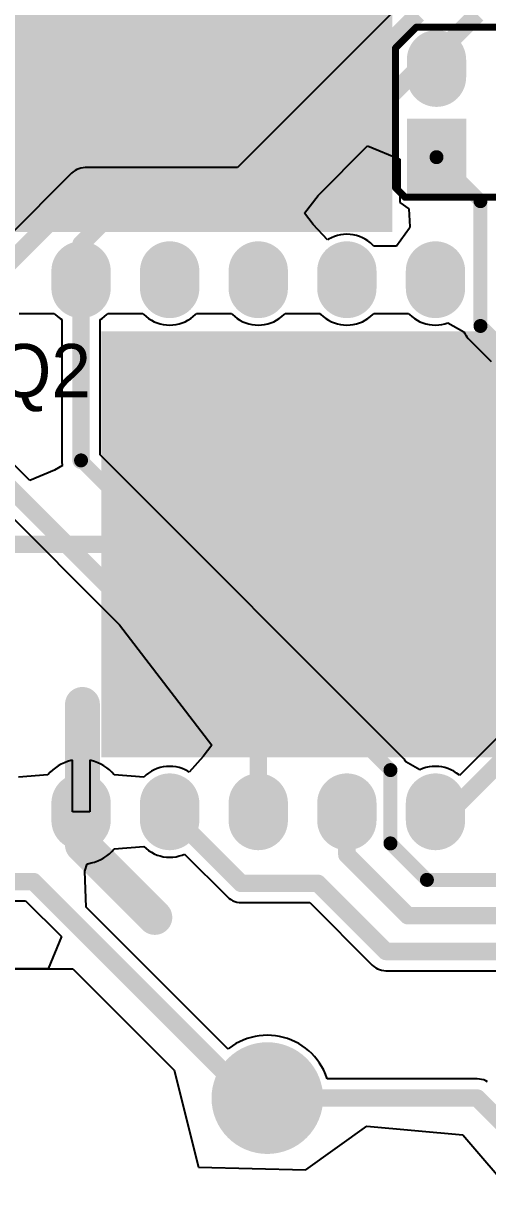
# Model space of a CAD drawing. Header units: millimetres. Extents: x 40 to 140, y 50 to 127.
# Drawn here: x 61.41 to 74.71, y 66.9 to 100.58 of the extents above; entities that cross this region are included whole.
import ezdxf

# ---------------------------------------------------------------- set-up
doc = ezdxf.new("R2010")
doc.units = ezdxf.units.MM
for name, color, linetype in [('BottomLayer', 5, 'Continuous'), ('BottomSolder', 6, 'Continuous'), ('TopLayer', 1, 'Continuous'), ('TopOverlay', 2, 'Continuous'), ('TopPaste', 8, 'Continuous'), ('TopSolder', 216, 'Continuous')]:
    doc.layers.add(name, color=color, linetype=linetype)

msp = doc.modelspace()

# ---------------------------------------------------------------- linework, layer by layer
at = {"layer": 'BottomLayer'}
for p, q in [((72.322, 101.23), (71.56, 100.468)), ((71.531, 100.435), (67.547, 96.451)), ((71.56, 100.468), (71.531, 100.435)), ((69.859, 95.655), (71.276, 97.072)), ((71.276, 97.072), (72.2, 96.689)), ((72.2, 96.689), (72.2, 95.45)), ((62.837, 96.331), (62.79, 96.29)), ((62.887, 96.366), (62.837, 96.331)), ((62.941, 96.396), (62.887, 96.366)), ((62.998, 96.42), (62.941, 96.396)), ((63.057, 96.437), (62.998, 96.42)), ((63.118, 96.447), (63.057, 96.437)), ((63.18, 96.451), (63.118, 96.447)), ((67.547, 96.451), (63.18, 96.451)), ((62.79, 96.29), (60.95, 94.449)), ((69.468, 95.145), (69.859, 95.655)), ((72.2, 95.45), (72.2, 95.45)), ((72.2, 95.45), (72.455, 95.27)), ((69.717, 94.82), (69.468, 95.145)), ((72.455, 95.27), (72.488, 94.756)), ((70.121, 94.379), (69.717, 94.82)), ((72.475, 94.713), (72.101, 94.204)), ((72.488, 94.756), (72.475, 94.713)), ((70.155, 94.4), (70.121, 94.379)), ((70.236, 94.443), (70.155, 94.4)), ((70.321, 94.478), (70.236, 94.443)), ((70.408, 94.505), (70.321, 94.478)), ((70.497, 94.525), (70.408, 94.505)), ((70.588, 94.537), (70.497, 94.525)), ((70.68, 94.541), (70.588, 94.537)), ((70.772, 94.537), (70.68, 94.541)), ((70.863, 94.525), (70.772, 94.537)), ((70.952, 94.505), (70.863, 94.525)), ((71.039, 94.478), (70.952, 94.505)), ((71.124, 94.443), (71.039, 94.478)), ((71.205, 94.4), (71.124, 94.443)), ((71.283, 94.351), (71.205, 94.4)), ((71.356, 94.295), (71.283, 94.351)), ((71.423, 94.233), (71.356, 94.295)), ((71.45, 94.204), (71.423, 94.233)), ((72.101, 94.204), (71.45, 94.204)), ((61.29, 92.276), (62.29, 92.276)), ((62.29, 92.276), (62.317, 92.247)), ((62.317, 92.247), (62.384, 92.185)), ((62.384, 92.185), (62.457, 92.129)), ((62.457, 92.129), (62.509, 92.096)), ((62.509, 92.096), (62.509, 88.065)), ((63.611, 92.096), (63.663, 92.129)), ((63.611, 88.222), (63.611, 92.096)), ((63.663, 92.129), (63.736, 92.185)), ((63.736, 92.185), (63.803, 92.247)), ((63.803, 92.247), (63.83, 92.276)), ((63.83, 92.276), (64.83, 92.276)), ((64.83, 92.276), (64.857, 92.247)), ((64.857, 92.247), (64.924, 92.185)), ((64.924, 92.185), (64.997, 92.129)), ((64.997, 92.129), (65.075, 92.08)), ((65.075, 92.08), (65.156, 92.037)), ((65.156, 92.037), (65.241, 92.002)), ((65.241, 92.002), (65.328, 91.975)), ((65.328, 91.975), (65.417, 91.955)), ((65.417, 91.955), (65.508, 91.943)), ((65.692, 91.943), (65.783, 91.955)), ((65.783, 91.955), (65.872, 91.975)), ((65.872, 91.975), (65.959, 92.002)), ((65.959, 92.002), (66.044, 92.037)), ((66.044, 92.037), (66.125, 92.08)), ((66.125, 92.08), (66.203, 92.129)), ((66.203, 92.129), (66.276, 92.185)), ((66.276, 92.185), (66.343, 92.247)), ((66.343, 92.247), (66.37, 92.276)), ((66.37, 92.276), (67.37, 92.276)), ((67.37, 92.276), (67.397, 92.247)), ((67.397, 92.247), (67.464, 92.185)), ((67.464, 92.185), (67.537, 92.129)), ((67.537, 92.129), (67.615, 92.08)), ((67.615, 92.08), (67.696, 92.037)), ((67.696, 92.037), (67.781, 92.002)), ((67.781, 92.002), (67.868, 91.975)), ((67.868, 91.975), (67.957, 91.955)), ((67.957, 91.955), (68.048, 91.943)), ((68.232, 91.943), (68.323, 91.955)), ((68.323, 91.955), (68.412, 91.975)), ((68.412, 91.975), (68.499, 92.002)), ((68.499, 92.002), (68.584, 92.037)), ((68.584, 92.037), (68.665, 92.08)), ((68.665, 92.08), (68.743, 92.129)), ((68.743, 92.129), (68.816, 92.185)), ((68.816, 92.185), (68.883, 92.247)), ((68.883, 92.247), (68.91, 92.276)), ((68.91, 92.276), (69.91, 92.276)), ((69.91, 92.276), (69.937, 92.247)), ((69.937, 92.247), (70.004, 92.185)), ((70.004, 92.185), (70.077, 92.129)), ((70.077, 92.129), (70.155, 92.08)), ((70.155, 92.08), (70.236, 92.037)), ((70.236, 92.037), (70.321, 92.002)), ((70.321, 92.002), (70.408, 91.975)), ((70.408, 91.975), (70.497, 91.955)), ((70.497, 91.955), (70.588, 91.943)), ((70.772, 91.943), (70.863, 91.955)), ((70.863, 91.955), (70.952, 91.975)), ((70.952, 91.975), (71.039, 92.002)), ((71.039, 92.002), (71.124, 92.037)), ((71.124, 92.037), (71.205, 92.08)), ((71.205, 92.08), (71.283, 92.129)), ((71.283, 92.129), (71.356, 92.185)), ((71.356, 92.185), (71.423, 92.247)), ((71.423, 92.247), (71.45, 92.276)), ((71.45, 92.276), (72.45, 92.276)), ((72.45, 92.276), (72.477, 92.247)), ((72.477, 92.247), (72.544, 92.185)), ((72.544, 92.185), (72.617, 92.129)), ((72.617, 92.129), (72.695, 92.08)), ((72.695, 92.08), (72.776, 92.037)), ((72.776, 92.037), (72.861, 92.002)), ((72.861, 92.002), (72.948, 91.975)), ((72.948, 91.975), (73.037, 91.955)), ((73.037, 91.955), (73.128, 91.943)), ((73.312, 91.943), (73.403, 91.955)), ((73.403, 91.955), (73.492, 91.975)), ((73.492, 91.975), (73.579, 92.002)), ((73.579, 92.002), (73.579, 92.002)), ((73.579, 92.002), (73.579, 92.002)), ((73.579, 92.002), (74.037, 91.75)), ((65.508, 91.943), (65.6, 91.939)), ((65.6, 91.939), (65.692, 91.943)), ((68.048, 91.943), (68.14, 91.939)), ((68.14, 91.939), (68.232, 91.943)), ((70.588, 91.943), (70.68, 91.939)), ((70.68, 91.939), (70.772, 91.943)), ((73.128, 91.943), (73.22, 91.939)), ((73.22, 91.939), (73.312, 91.943)), ((74.037, 91.75), (74.059, 91.698)), ((74.059, 91.698), (74.072, 91.673)), ((74.072, 91.673), (74.086, 91.649)), ((74.086, 91.649), (74.118, 91.603)), ((74.118, 91.603), (74.156, 91.561)), ((74.156, 91.561), (74.821, 90.896)), ((84.146, 89.275), (73.911, 79.041)), ((61.59, 87.489), (60.475, 88.604)), ((62.53, 87.919), (62.303, 87.785)), ((62.509, 88.065), (62.513, 88.003)), ((62.513, 88.003), (62.523, 87.942)), ((62.523, 87.942), (62.53, 87.919)), ((63.697, 88.136), (63.611, 88.222)), ((72.284, 79.549), (63.697, 88.136)), ((62.303, 87.785), (61.59, 87.489)), ((60.321, 87.2), (64.162, 83.359)), ((64.162, 83.359), (66.812, 79.905)), ((66.812, 79.905), (66.563, 79.58)), ((66.563, 79.58), (66.159, 79.139)), ((72.304, 79.527), (72.284, 79.549)), ((72.284, 79.549), (72.284, 79.549)), ((72.322, 79.507), (72.304, 79.527)), ((72.304, 79.527), (72.304, 79.527)), ((72.339, 79.482), (72.322, 79.507)), ((72.322, 79.507), (72.322, 79.507)), ((72.322, 79.507), (72.322, 79.507)), ((62.248, 79.201), (62.175, 79.135)), ((62.325, 79.262), (62.248, 79.201)), ((62.406, 79.317), (62.325, 79.262)), ((62.492, 79.365), (62.406, 79.317)), ((62.581, 79.406), (62.492, 79.365)), ((62.673, 79.44), (62.581, 79.406)), ((62.768, 79.466), (62.673, 79.44)), ((62.81, 79.475), (62.768, 79.466)), ((62.81, 78), (62.81, 79.475)), ((63.352, 79.466), (63.31, 79.475)), ((63.31, 79.475), (63.31, 78)), ((63.447, 79.44), (63.352, 79.466)), ((63.539, 79.406), (63.447, 79.44)), ((63.628, 79.365), (63.539, 79.406)), ((63.714, 79.317), (63.628, 79.365)), ((63.795, 79.262), (63.714, 79.317)), ((63.872, 79.201), (63.795, 79.262)), ((63.945, 79.135), (63.872, 79.201)), ((65.075, 79.16), (64.997, 79.111)), ((65.156, 79.203), (65.075, 79.16)), ((65.241, 79.238), (65.156, 79.203)), ((65.328, 79.265), (65.241, 79.238)), ((65.417, 79.285), (65.328, 79.265)), ((65.508, 79.297), (65.417, 79.285)), ((65.6, 79.301), (65.508, 79.297)), ((65.692, 79.297), (65.6, 79.301)), ((65.783, 79.285), (65.692, 79.297)), ((65.872, 79.265), (65.783, 79.285)), ((65.959, 79.238), (65.872, 79.265)), ((66.044, 79.203), (65.959, 79.238)), ((66.125, 79.16), (66.044, 79.203)), ((66.159, 79.139), (66.125, 79.16)), ((72.354, 79.461), (72.339, 79.482)), ((72.339, 79.482), (72.339, 79.482)), ((72.369, 79.434), (72.354, 79.461)), ((72.354, 79.461), (72.354, 79.461)), ((72.354, 79.461), (72.354, 79.461)), ((72.776, 79.203), (72.369, 79.434)), ((72.369, 79.434), (72.369, 79.434)), ((72.861, 79.238), (72.776, 79.203)), ((72.948, 79.265), (72.861, 79.238)), ((73.037, 79.285), (72.948, 79.265)), ((73.128, 79.297), (73.037, 79.285)), ((73.22, 79.301), (73.128, 79.297)), ((73.312, 79.297), (73.22, 79.301)), ((73.403, 79.285), (73.312, 79.297)), ((73.492, 79.265), (73.403, 79.285)), ((73.579, 79.238), (73.492, 79.265)), ((73.664, 79.203), (73.579, 79.238)), ((73.745, 79.16), (73.664, 79.203)), ((73.823, 79.111), (73.745, 79.16)), ((62.109, 79.062), (61.263, 78.993)), ((62.175, 79.135), (62.109, 79.062)), ((64.011, 79.062), (63.945, 79.135)), ((64.857, 78.993), (64.011, 79.062)), ((64.924, 79.055), (64.857, 78.993)), ((64.857, 78.993), (64.857, 78.993)), ((64.997, 79.111), (64.924, 79.055)), ((73.896, 79.055), (73.823, 79.111)), ((73.911, 79.041), (73.896, 79.055)), ((63.31, 78), (62.81, 78)), ((63.795, 76.738), (63.872, 76.799)), ((63.872, 76.799), (63.945, 76.865)), ((63.945, 76.865), (64.011, 76.938)), ((64.011, 76.938), (64.857, 77.007)), ((64.857, 77.007), (64.857, 77.007)), ((64.857, 77.007), (64.924, 76.945)), ((64.857, 77.007), (64.857, 77.007)), ((64.924, 76.945), (64.997, 76.889)), ((64.997, 76.889), (65.075, 76.84)), ((65.075, 76.84), (65.156, 76.797)), ((65.156, 76.797), (65.241, 76.762)), ((63.166, 76.302), (63.239, 76.512)), ((63.239, 76.512), (63.256, 76.514)), ((63.256, 76.514), (63.352, 76.534)), ((63.352, 76.534), (63.447, 76.56)), ((63.447, 76.56), (63.539, 76.594)), ((63.539, 76.594), (63.628, 76.635)), ((63.628, 76.635), (63.714, 76.683)), ((63.714, 76.683), (63.795, 76.738)), ((65.241, 76.762), (65.328, 76.735)), ((65.328, 76.735), (65.417, 76.715)), ((65.417, 76.715), (65.508, 76.703)), ((65.508, 76.703), (65.6, 76.699)), ((65.6, 76.699), (65.692, 76.703)), ((65.692, 76.703), (65.783, 76.715)), ((65.783, 76.715), (65.872, 76.735)), ((65.872, 76.735), (65.959, 76.762)), ((65.959, 76.762), (66.03, 76.791)), ((66.03, 76.791), (67.26, 75.56)), ((63.206, 75.273), (63.166, 76.302)), ((54.5, 75.449), (61.472, 75.449)), ((61.472, 75.449), (62.497, 74.424)), ((67.26, 75.56), (67.307, 75.519)), ((67.307, 75.519), (67.307, 75.519)), ((67.307, 75.519), (67.307, 75.519)), ((67.307, 75.519), (67.307, 75.519)), ((67.307, 75.519), (67.307, 75.519)), ((67.307, 75.519), (67.307, 75.519)), ((67.307, 75.519), (67.307, 75.519)), ((67.307, 75.519), (67.307, 75.519)), ((67.307, 75.519), (67.307, 75.519)), ((67.307, 75.519), (67.307, 75.519)), ((67.307, 75.519), (67.307, 75.519)), ((67.307, 75.519), (67.307, 75.519)), ((67.307, 75.519), (67.357, 75.484)), ((67.357, 75.484), (67.411, 75.454)), ((67.411, 75.454), (67.411, 75.454)), ((67.411, 75.454), (67.411, 75.454)), ((67.411, 75.454), (67.411, 75.454)), ((67.411, 75.454), (67.411, 75.454)), ((67.411, 75.454), (67.411, 75.454)), ((67.411, 75.454), (67.411, 75.454)), ((67.411, 75.454), (67.411, 75.454)), ((67.411, 75.454), (67.411, 75.454)), ((67.411, 75.454), (67.411, 75.454)), ((67.411, 75.454), (67.411, 75.454)), ((67.411, 75.454), (67.411, 75.454)), ((67.411, 75.454), (67.468, 75.43)), ((67.274, 71.205), (63.206, 75.273)), ((67.468, 75.43), (67.527, 75.413)), ((67.527, 75.413), (67.588, 75.403)), ((67.588, 75.403), (67.588, 75.403)), ((67.588, 75.403), (67.588, 75.403)), ((67.588, 75.403), (67.588, 75.403)), ((67.588, 75.403), (67.588, 75.403)), ((67.588, 75.403), (67.588, 75.403)), ((67.588, 75.403), (67.65, 75.399)), ((67.65, 75.399), (69.622, 75.399)), ((69.622, 75.399), (71.41, 73.61)), ((62.497, 74.424), (62.114, 73.5)), ((45, 73.5), (62.825, 73.5)), ((62.114, 73.5), (45.707, 73.5)), ((62.825, 73.5), (65.725, 70.6)), ((71.41, 73.61), (71.457, 73.569)), ((71.457, 73.569), (71.457, 73.569)), ((71.457, 73.569), (71.457, 73.569)), ((71.457, 73.569), (71.457, 73.569)), ((71.457, 73.569), (71.457, 73.569)), ((71.457, 73.569), (71.457, 73.569)), ((71.457, 73.569), (71.457, 73.569)), ((71.457, 73.569), (71.457, 73.569)), ((71.457, 73.569), (71.457, 73.569)), ((71.457, 73.569), (71.457, 73.569)), ((71.457, 73.569), (71.457, 73.569)), ((71.457, 73.569), (71.457, 73.569)), ((71.457, 73.569), (71.507, 73.534)), ((71.507, 73.534), (71.561, 73.504)), ((71.561, 73.504), (71.561, 73.504)), ((71.561, 73.504), (71.561, 73.504)), ((71.561, 73.504), (71.561, 73.504)), ((71.561, 73.504), (71.561, 73.504)), ((71.561, 73.504), (71.561, 73.504)), ((71.561, 73.504), (71.561, 73.504)), ((71.561, 73.504), (71.561, 73.504)), ((71.561, 73.504), (71.561, 73.504)), ((71.561, 73.504), (71.561, 73.504)), ((71.561, 73.504), (71.561, 73.504)), ((71.561, 73.504), (71.561, 73.504)), ((71.561, 73.504), (71.618, 73.48)), ((71.618, 73.48), (71.677, 73.463)), ((71.677, 73.463), (71.738, 73.453)), ((71.738, 73.453), (71.738, 73.453)), ((71.738, 73.453), (71.738, 73.453)), ((71.738, 73.453), (71.738, 73.453)), ((71.738, 73.453), (71.738, 73.453)), ((71.738, 73.453), (71.738, 73.453)), ((71.738, 73.453), (71.8, 73.449)), ((71.8, 73.449), (78.272, 73.449)), ((67.603, 71.415), (67.5, 71.36)), ((67.711, 71.464), (67.603, 71.415)), ((67.821, 71.505), (67.711, 71.464)), ((67.934, 71.54), (67.821, 71.505)), ((68.049, 71.566), (67.934, 71.54)), ((68.165, 71.586), (68.049, 71.566)), ((68.282, 71.597), (68.165, 71.586)), ((68.4, 71.601), (68.282, 71.597)), ((68.518, 71.597), (68.4, 71.601)), ((68.635, 71.586), (68.518, 71.597)), ((68.751, 71.566), (68.635, 71.586)), ((68.866, 71.54), (68.751, 71.566)), ((68.979, 71.505), (68.866, 71.54)), ((69.089, 71.464), (68.979, 71.505)), ((69.197, 71.415), (69.089, 71.464)), ((69.3, 71.36), (69.197, 71.415)), ((67.304, 71.229), (67.274, 71.205)), ((67.399, 71.297), (67.304, 71.229)), ((67.5, 71.36), (67.399, 71.297)), ((69.401, 71.297), (69.3, 71.36)), ((69.496, 71.229), (69.401, 71.297)), ((69.587, 71.154), (69.496, 71.229)), ((69.673, 71.073), (69.587, 71.154)), ((69.754, 70.987), (69.673, 71.073)), ((69.829, 70.896), (69.754, 70.987)), ((69.897, 70.801), (69.829, 70.896)), ((69.96, 70.7), (69.897, 70.801)), ((65.725, 70.6), (66.425, 67.825)), ((70.015, 70.597), (69.96, 70.7)), ((70.064, 70.489), (70.015, 70.597)), ((70.105, 70.379), (70.064, 70.489)), ((70.114, 70.351), (70.105, 70.379)), ((74.42, 70.351), (70.114, 70.351)), ((74.482, 70.347), (74.42, 70.351)), ((74.543, 70.337), (74.482, 70.347)), ((74.602, 70.32), (74.543, 70.337)), ((74.659, 70.296), (74.602, 70.32)), ((74.713, 70.266), (74.659, 70.296)), ((69.5, 67.75), (71.25, 69)), ((71.25, 69), (74, 68.75)), ((74, 68.75), (75.5, 67)), ((66.425, 67.825), (69.5, 67.75))]:
    msp.add_line(p, q, dxfattribs=at)
for points, const_width in [([(71.95, 100.078), (72.712, 100.84)], 0.5), ([(73.25, 99.675), (74.415, 100.84)], 0.5), ([(67.775, 95.9), (71.95, 100.075)], 0.5), ([(71.95, 100.075), (71.95, 100.078)], 0.5), ([(73.25, 99.54), (73.25, 99.04)], 1.5), ([(73.25, 99.29), (73.25, 99.675)], 0.5), ([(68.325, 94.9), (72.715, 99.29)], 0.5), ([(72.715, 99.29), (73.25, 99.29)], 0.5), ([(73.25, 96.75), (74.51, 95.49)], 0.4), ([(60.52, 93.24), (63.18, 95.9)], 0.5), ([(63.18, 95.9), (67.775, 95.9)], 0.5), ([(74.51, 91.915), (74.51, 95.49)], 0.4), ([(63.06, 94.26), (63.7, 94.9)], 0.5), ([(63.7, 94.9), (68.325, 94.9)], 0.5), ([(63.06, 93.24), (63.06, 94.26)], 0.5), ([(63.06, 92.99), (63.06, 93.49)], 1.5), ([(65.6, 92.99), (65.6, 93.49)], 1.5), ([(68.14, 92.99), (68.14, 93.49)], 1.5), ([(70.68, 92.99), (70.68, 93.49)], 1.5), ([(73.22, 92.99), (73.22, 93.49)], 1.5), ([(63.06, 88.065), (63.06, 93.24)], 0.5), ([(74.51, 91.915), (75.175, 91.25)], 0.4), ([(73.65, 78), (85.75, 90.1)], 0.5), ([(59.887, 88.413), (68.14, 80.16)], 0.5), ([(63.06, 88.065), (71.93, 79.195)], 0.4), ([(63.1, 77.05), (63.1, 81.075)], 1), ([(68.14, 78), (68.14, 80.16)], 0.5), ([(71.93, 77.095), (71.93, 79.195)], 0.4), ([(63.06, 77.75), (63.06, 78.25)], 1.5), ([(65.6, 77.75), (65.6, 78.25)], 1.5), ([(68.14, 77.75), (68.14, 78.25)], 1.5), ([(70.68, 77.75), (70.68, 78.25)], 1.5), ([(73.22, 77.75), (73.22, 78.25)], 1.5), ([(65.6, 78), (67.65, 75.95)], 0.5), ([(70.68, 76.77), (70.68, 78)], 0.5), ([(73.22, 78), (73.65, 78)], 0.5), ([(63.1, 77.05), (65.175, 74.975)], 1), ([(71.93, 77.095), (72.975, 76.05)], 0.4), ([(70.68, 76.77), (72.425, 75.025)], 0.5), ([(54.5, 76), (61.7, 76)], 0.5), ([(61.7, 76), (67.9, 69.8)], 0.5), ([(67.65, 75.95), (69.85, 75.95)], 0.5), ([(69.85, 75.95), (71.8, 74)], 0.5), ([(72.975, 76.05), (86.8, 76.05)], 0.4), ([(72.425, 75.025), (84.975, 75.025)], 0.5), ([(71.8, 74), (78.5, 74)], 0.5), ([(67.9, 69.8), (68.4, 69.8)], 0.5), ([(68.4, 69.8), (74.42, 69.8)], 0.5), ([(74.42, 69.8), (77.8, 66.42)], 0.5)]:
    msp.add_lwpolyline(points, dxfattribs=dict(at, const_width=const_width))
for points, const_width in [([(71.825, 100.078, 1), (72.075, 100.078, 1)], 0.25), ([(71.825, 100.078, 1), (72.075, 100.078, 1)], 0.25), ([(71.825, 100.075, 1), (72.075, 100.075, 1)], 0.25), ([(71.825, 100.075, 1), (72.075, 100.075, 1)], 0.25), ([(72.875, 99.54, 1), (73.625, 99.54, 1)], 0.75), ([(72.875, 99.04, 1), (73.625, 99.04, 1)], 0.75), ([(73.125, 99.675, 1), (73.375, 99.675, 1)], 0.25), ([(73.125, 99.675, 1), (73.375, 99.675, 1)], 0.25), ([(72.59, 99.29, 1), (72.84, 99.29, 1)], 0.25), ([(72.59, 99.29, 1), (72.84, 99.29, 1)], 0.25), ([(73.125, 99.29, 1), (73.375, 99.29, 1)], 0.25), ([(73.125, 99.29, 1), (73.375, 99.29, 1)], 0.25), ([(73.15, 96.75, 1), (73.35, 96.75, 1)], 0.2), ([(63.055, 95.9, 1), (63.305, 95.9, 1)], 0.25), ([(63.055, 95.9, 1), (63.305, 95.9, 1)], 0.25), ([(67.65, 95.9, 1), (67.9, 95.9, 1)], 0.25), ([(67.65, 95.9, 1), (67.9, 95.9, 1)], 0.25), ([(74.41, 95.49, 1), (74.61, 95.49, 1)], 0.2), ([(74.41, 95.49, 1), (74.61, 95.49, 1)], 0.2), ([(63.575, 94.9, 1), (63.825, 94.9, 1)], 0.25), ([(63.575, 94.9, 1), (63.825, 94.9, 1)], 0.25), ([(68.2, 94.9, 1), (68.45, 94.9, 1)], 0.25), ([(68.2, 94.9, 1), (68.45, 94.9, 1)], 0.25), ([(62.935, 94.26, 1), (63.185, 94.26, 1)], 0.25), ([(62.935, 94.26, 1), (63.185, 94.26, 1)], 0.25), ([(62.685, 93.49, 1), (63.435, 93.49, 1)], 0.75), ([(65.225, 93.49, 1), (65.975, 93.49, 1)], 0.75), ([(67.765, 93.49, 1), (68.515, 93.49, 1)], 0.75), ([(70.305, 93.49, 1), (71.055, 93.49, 1)], 0.75), ([(72.845, 93.49, 1), (73.595, 93.49, 1)], 0.75), ([(62.685, 92.99, 1), (63.435, 92.99, 1)], 0.75), ([(65.225, 92.99, 1), (65.975, 92.99, 1)], 0.75), ([(67.765, 92.99, 1), (68.515, 92.99, 1)], 0.75), ([(70.305, 92.99, 1), (71.055, 92.99, 1)], 0.75), ([(72.845, 92.99, 1), (73.595, 92.99, 1)], 0.75), ([(62.935, 93.24, 1), (63.185, 93.24, 1)], 0.25), ([(62.935, 93.24, 1), (63.185, 93.24, 1)], 0.25), ([(74.41, 91.915, 1), (74.61, 91.915, 1)], 0.2), ([(74.41, 91.915, 1), (74.61, 91.915, 1)], 0.2), ([(62.935, 88.065, 1), (63.185, 88.065, 1)], 0.25), ([(62.96, 88.065, 1), (63.16, 88.065, 1)], 0.2), ([(62.85, 81.075, 1), (63.35, 81.075, 1)], 0.5), ([(68.015, 80.16, 1), (68.265, 80.16, 1)], 0.25), ([(68.015, 80.16, 1), (68.265, 80.16, 1)], 0.25), ([(71.83, 79.195, 1), (72.03, 79.195, 1)], 0.2), ([(71.83, 79.195, 1), (72.03, 79.195, 1)], 0.2), ([(62.685, 78.25, 1), (63.435, 78.25, 1)], 0.75), ([(65.225, 78.25, 1), (65.975, 78.25, 1)], 0.75), ([(67.765, 78.25, 1), (68.515, 78.25, 1)], 0.75), ([(70.305, 78.25, 1), (71.055, 78.25, 1)], 0.75), ([(72.845, 78.25, 1), (73.595, 78.25, 1)], 0.75), ([(62.685, 77.75, 1), (63.435, 77.75, 1)], 0.75), ([(65.225, 77.75, 1), (65.975, 77.75, 1)], 0.75), ([(67.765, 77.75, 1), (68.515, 77.75, 1)], 0.75), ([(70.305, 77.75, 1), (71.055, 77.75, 1)], 0.75), ([(72.845, 77.75, 1), (73.595, 77.75, 1)], 0.75), ([(65.475, 78, 1), (65.725, 78, 1)], 0.25), ([(68.015, 78, 1), (68.265, 78, 1)], 0.25), ([(70.555, 78, 1), (70.805, 78, 1)], 0.25), ([(73.095, 78, 1), (73.345, 78, 1)], 0.25), ([(73.525, 78, 1), (73.775, 78, 1)], 0.25), ([(73.525, 78, 1), (73.775, 78, 1)], 0.25), ([(62.85, 77.05, 1), (63.35, 77.05, 1)], 0.5), ([(62.85, 77.05, 1), (63.35, 77.05, 1)], 0.5), ([(71.83, 77.095, 1), (72.03, 77.095, 1)], 0.2), ([(71.83, 77.095, 1), (72.03, 77.095, 1)], 0.2), ([(70.555, 76.77, 1), (70.805, 76.77, 1)], 0.25), ([(70.555, 76.77, 1), (70.805, 76.77, 1)], 0.25), ([(61.575, 76, 1), (61.825, 76, 1)], 0.25), ([(61.575, 76, 1), (61.825, 76, 1)], 0.25), ([(67.525, 75.95, 1), (67.775, 75.95, 1)], 0.25), ([(67.525, 75.95, 1), (67.775, 75.95, 1)], 0.25), ([(69.725, 75.95, 1), (69.975, 75.95, 1)], 0.25), ([(69.725, 75.95, 1), (69.975, 75.95, 1)], 0.25), ([(72.875, 76.05, 1), (73.075, 76.05, 1)], 0.2), ([(72.875, 76.05, 1), (73.075, 76.05, 1)], 0.2), ([(64.925, 74.975, 1), (65.425, 74.975, 1)], 0.5), ([(72.3, 75.025, 1), (72.55, 75.025, 1)], 0.25), ([(72.3, 75.025, 1), (72.55, 75.025, 1)], 0.25), ([(71.675, 74, 1), (71.925, 74, 1)], 0.25), ([(71.675, 74, 1), (71.925, 74, 1)], 0.25), ([(67.65, 69.8, 1), (69.15, 69.8, 1)], 1.5), ([(67.775, 69.8, 1), (68.025, 69.8, 1)], 0.25), ([(67.775, 69.8, 1), (68.025, 69.8, 1)], 0.25), ([(68.275, 69.8, 1), (68.525, 69.8, 1)], 0.25), ([(68.275, 69.8, 1), (68.525, 69.8, 1)], 0.25), ([(74.295, 69.8, 1), (74.545, 69.8, 1)], 0.25), ([(74.295, 69.8, 1), (74.545, 69.8, 1)], 0.25)]:
    msp.add_lwpolyline(points, format="xyb", close=True, dxfattribs=dict(at, const_width=const_width))
msp.add_solid([(74, 95.75), (74, 97.75), (72.5, 95.75), (72.5, 97.75)], dxfattribs=at)
at = {"layer": 'BottomSolder', "const_width": 1.7}
for points in [[(73.25, 99.54), (73.25, 99.04)], [(63.06, 92.99), (63.06, 93.49)], [(65.6, 92.99), (65.6, 93.49)], [(68.14, 92.99), (68.14, 93.49)], [(70.68, 92.99), (70.68, 93.49)], [(73.22, 92.99), (73.22, 93.49)], [(63.06, 77.75), (63.06, 78.25)], [(65.6, 77.75), (65.6, 78.25)], [(68.14, 77.75), (68.14, 78.25)], [(70.68, 77.75), (70.68, 78.25)], [(73.22, 77.75), (73.22, 78.25)]]:
    msp.add_lwpolyline(points, dxfattribs=at)
at = {"layer": 'BottomSolder'}
for points, const_width in [([(72.825, 99.54, 1), (73.675, 99.54, 1)], 0.85), ([(72.825, 99.04, 1), (73.675, 99.04, 1)], 0.85), ([(62.635, 93.49, 1), (63.485, 93.49, 1)], 0.85), ([(65.175, 93.49, 1), (66.025, 93.49, 1)], 0.85), ([(67.715, 93.49, 1), (68.565, 93.49, 1)], 0.85), ([(70.255, 93.49, 1), (71.105, 93.49, 1)], 0.85), ([(72.795, 93.49, 1), (73.645, 93.49, 1)], 0.85), ([(62.635, 92.99, 1), (63.485, 92.99, 1)], 0.85), ([(65.175, 92.99, 1), (66.025, 92.99, 1)], 0.85), ([(67.715, 92.99, 1), (68.565, 92.99, 1)], 0.85), ([(70.255, 92.99, 1), (71.105, 92.99, 1)], 0.85), ([(72.795, 92.99, 1), (73.645, 92.99, 1)], 0.85), ([(62.635, 78.25, 1), (63.485, 78.25, 1)], 0.85), ([(65.175, 78.25, 1), (66.025, 78.25, 1)], 0.85), ([(67.715, 78.25, 1), (68.565, 78.25, 1)], 0.85), ([(70.255, 78.25, 1), (71.105, 78.25, 1)], 0.85), ([(72.795, 78.25, 1), (73.645, 78.25, 1)], 0.85), ([(62.635, 77.75, 1), (63.485, 77.75, 1)], 0.85), ([(65.175, 77.75, 1), (66.025, 77.75, 1)], 0.85), ([(67.715, 77.75, 1), (68.565, 77.75, 1)], 0.85), ([(70.255, 77.75, 1), (71.105, 77.75, 1)], 0.85), ([(72.795, 77.75, 1), (73.645, 77.75, 1)], 0.85), ([(67.6, 69.8, 1), (69.2, 69.8, 1)], 1.6)]:
    msp.add_lwpolyline(points, format="xyb", close=True, dxfattribs=dict(at, const_width=const_width))
msp.add_solid([(74.1, 95.65), (74.1, 97.85), (72.4, 95.65), (72.4, 97.85)], dxfattribs=at)
at = {"layer": 'TopLayer'}
for points, const_width in [([(73.25, 99.54), (73.25, 99.04)], 1.5), ([(63.06, 92.99), (63.06, 93.49)], 1.5), ([(65.6, 92.99), (65.6, 93.49)], 1.5), ([(68.14, 92.99), (68.14, 93.49)], 1.5), ([(70.68, 92.99), (70.68, 93.49)], 1.5), ([(73.22, 92.99), (73.22, 93.49)], 1.5), ([(55, 85.66), (70.24, 85.66)], 0.5), ([(63.06, 77.75), (63.06, 78.25)], 1.5), ([(65.6, 77.75), (65.6, 78.25)], 1.5), ([(68.14, 77.75), (68.14, 78.25)], 1.5), ([(70.68, 77.75), (70.68, 78.25)], 1.5), ([(73.22, 77.75), (73.22, 78.25)], 1.5)]:
    msp.add_lwpolyline(points, dxfattribs=dict(at, const_width=const_width))
for points, const_width in [([(72.875, 99.54, 1), (73.625, 99.54, 1)], 0.75), ([(72.875, 99.04, 1), (73.625, 99.04, 1)], 0.75), ([(62.685, 93.49, 1), (63.435, 93.49, 1)], 0.75), ([(65.225, 93.49, 1), (65.975, 93.49, 1)], 0.75), ([(67.765, 93.49, 1), (68.515, 93.49, 1)], 0.75), ([(70.305, 93.49, 1), (71.055, 93.49, 1)], 0.75), ([(72.845, 93.49, 1), (73.595, 93.49, 1)], 0.75), ([(62.685, 92.99, 1), (63.435, 92.99, 1)], 0.75), ([(65.225, 92.99, 1), (65.975, 92.99, 1)], 0.75), ([(67.765, 92.99, 1), (68.515, 92.99, 1)], 0.75), ([(70.305, 92.99, 1), (71.055, 92.99, 1)], 0.75), ([(72.845, 92.99, 1), (73.595, 92.99, 1)], 0.75), ([(70.115, 85.66, 1), (70.365, 85.66, 1)], 0.25), ([(62.685, 78.25, 1), (63.435, 78.25, 1)], 0.75), ([(65.225, 78.25, 1), (65.975, 78.25, 1)], 0.75), ([(67.765, 78.25, 1), (68.515, 78.25, 1)], 0.75), ([(70.305, 78.25, 1), (71.055, 78.25, 1)], 0.75), ([(72.845, 78.25, 1), (73.595, 78.25, 1)], 0.75), ([(62.685, 77.75, 1), (63.435, 77.75, 1)], 0.75), ([(65.225, 77.75, 1), (65.975, 77.75, 1)], 0.75), ([(67.765, 77.75, 1), (68.515, 77.75, 1)], 0.75), ([(70.305, 77.75, 1), (71.055, 77.75, 1)], 0.75), ([(72.845, 77.75, 1), (73.595, 77.75, 1)], 0.75), ([(67.65, 69.8, 1), (69.15, 69.8, 1)], 1.5)]:
    msp.add_lwpolyline(points, format="xyb", close=True, dxfattribs=dict(at, const_width=const_width))
for points in [[(71.885, 94.71), (71.885, 107.71), (59.885, 94.71), (59.885, 107.71)], [(74, 95.75), (74, 97.75), (72.5, 95.75), (72.5, 97.75)], [(76.74, 91.66), (63.74, 91.66), (76.74, 79.66), (63.74, 79.66)]]:
    msp.add_solid(points, dxfattribs=at)
at = {"layer": 'TopOverlay', "const_width": 0.2}
for points in [[(72.075, 99.875), (72.675, 100.475)], [(72.675, 100.475), (79.45, 100.475)], [(72.075, 97.619), (72.075, 99.875)], [(72.075, 95.875), (72.075, 97.619)], [(72.075, 95.875), (72.35, 95.6)], [(72.35, 95.6), (79.45, 95.6)]]:
    msp.add_lwpolyline(points, dxfattribs=at)
at = {"layer": 'TopOverlay', "const_width": 0.1}
for points in [[(72.625, 100.475, 1), (72.725, 100.475, 1)], [(72.625, 100.475, 1), (72.725, 100.475, 1)], [(72.025, 99.875, 1), (72.125, 99.875, 1)], [(72.025, 99.875, 1), (72.125, 99.875, 1)], [(72.025, 97.619, 1), (72.125, 97.619, 1)], [(72.025, 97.619, 1), (72.125, 97.619, 1)], [(72.025, 95.875, 1), (72.125, 95.875, 1)], [(72.025, 95.875, 1), (72.125, 95.875, 1)], [(72.3, 95.6, 1), (72.4, 95.6, 1)], [(72.3, 95.6, 1), (72.4, 95.6, 1)]]:
    msp.add_lwpolyline(points, format="xyb", close=True, dxfattribs=at)
at = {"layer": 'TopPaste'}
for points in [[(71.885, 94.71), (71.885, 107.71), (59.885, 94.71), (59.885, 107.71)], [(76.74, 91.66), (63.74, 91.66), (76.74, 79.66), (63.74, 79.66)]]:
    msp.add_solid(points, dxfattribs=at)
at = {"layer": 'TopSolder', "const_width": 1.7}
for points in [[(73.25, 99.54), (73.25, 99.04)], [(63.06, 92.99), (63.06, 93.49)], [(65.6, 92.99), (65.6, 93.49)], [(68.14, 92.99), (68.14, 93.49)], [(70.68, 92.99), (70.68, 93.49)], [(73.22, 92.99), (73.22, 93.49)], [(63.06, 77.75), (63.06, 78.25)], [(65.6, 77.75), (65.6, 78.25)], [(68.14, 77.75), (68.14, 78.25)], [(70.68, 77.75), (70.68, 78.25)], [(73.22, 77.75), (73.22, 78.25)]]:
    msp.add_lwpolyline(points, dxfattribs=at)
at = {"layer": 'TopSolder'}
for points, const_width in [([(72.825, 99.54, 1), (73.675, 99.54, 1)], 0.85), ([(72.825, 99.04, 1), (73.675, 99.04, 1)], 0.85), ([(62.635, 93.49, 1), (63.485, 93.49, 1)], 0.85), ([(65.175, 93.49, 1), (66.025, 93.49, 1)], 0.85), ([(67.715, 93.49, 1), (68.565, 93.49, 1)], 0.85), ([(70.255, 93.49, 1), (71.105, 93.49, 1)], 0.85), ([(72.795, 93.49, 1), (73.645, 93.49, 1)], 0.85), ([(62.635, 92.99, 1), (63.485, 92.99, 1)], 0.85), ([(65.175, 92.99, 1), (66.025, 92.99, 1)], 0.85), ([(67.715, 92.99, 1), (68.565, 92.99, 1)], 0.85), ([(70.255, 92.99, 1), (71.105, 92.99, 1)], 0.85), ([(72.795, 92.99, 1), (73.645, 92.99, 1)], 0.85), ([(62.635, 78.25, 1), (63.485, 78.25, 1)], 0.85), ([(65.175, 78.25, 1), (66.025, 78.25, 1)], 0.85), ([(67.715, 78.25, 1), (68.565, 78.25, 1)], 0.85), ([(70.255, 78.25, 1), (71.105, 78.25, 1)], 0.85), ([(72.795, 78.25, 1), (73.645, 78.25, 1)], 0.85), ([(62.635, 77.75, 1), (63.485, 77.75, 1)], 0.85), ([(65.175, 77.75, 1), (66.025, 77.75, 1)], 0.85), ([(67.715, 77.75, 1), (68.565, 77.75, 1)], 0.85), ([(70.255, 77.75, 1), (71.105, 77.75, 1)], 0.85), ([(72.795, 77.75, 1), (73.645, 77.75, 1)], 0.85), ([(67.6, 69.8, 1), (69.2, 69.8, 1)], 1.6)]:
    msp.add_lwpolyline(points, format="xyb", close=True, dxfattribs=dict(at, const_width=const_width))
for points in [[(71.985, 94.61), (71.985, 107.81), (59.785, 94.61), (59.785, 107.81)], [(74.1, 95.65), (74.1, 97.85), (72.4, 95.65), (72.4, 97.85)], [(76.84, 91.76), (63.64, 91.76), (76.84, 79.56), (63.64, 79.56)]]:
    msp.add_solid(points, dxfattribs=at)

# ---------------------------------------------------------------- texts
at = {"layer": 'TopOverlay'}
msp.add_text('Q2', height=1.524, rotation=360, dxfattribs=at).set_placement((60.625, 89.875))

doc.saveas('drawing.dxf')
